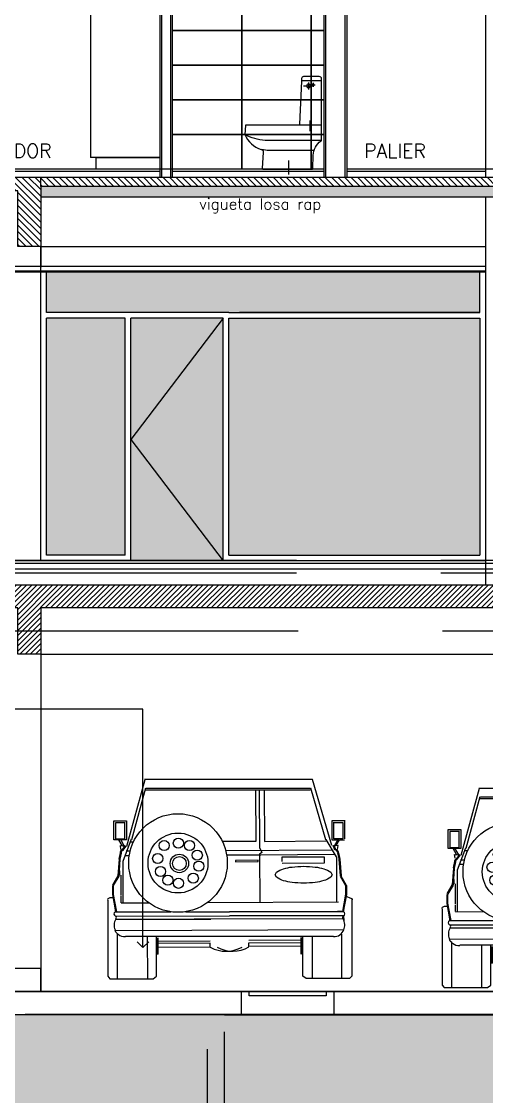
# Model space of a CAD drawing. Header units: metres. Extents: x 126 to 596, y -539 to -70.
# Drawn here: x 299.77 to 303.79, y -401.12 to -391.82 of the extents above; entities that cross this region are included whole.
import ezdxf
from ezdxf import colors
from ezdxf.entities.mleader import LeaderData, LeaderLine
from ezdxf.enums import TextEntityAlignment as Align
from ezdxf.math import Vec2, Vec3

# ---------------------------------------------------------------- set-up
doc = ezdxf.new("R2010")
doc.units = ezdxf.units.M
doc.header["$LTSCALE"] = 10
for name, pattern in [('CENTRO', [2, 1.25, -0.25, 0.25, -0.25]), ('CONTINUA', [0]), ('DASHDOT', [1, 0.5, -0.25, 0, -0.25]), ('DASHED2', [0.375, 0.25, -0.125]), ('HIDDEN', [0.375, 0.25, -0.125])]:
    doc.linetypes.add(name, pattern=pattern)
for name, color, linetype in [('-SAN 8', 8, 'CENTRO'), ('02', 2, 'Continuous'), ('A- Hatch Hormigon', 255, 'Continuous'), ('A-Aberturas', 2, 'Continuous'), ('A-Autos', 254, 'Continuous'), ('A-Cielorraso', 1, 'HIDDEN'), ('A-Equipamiento fijo', 253, 'Continuous'), ('A-Muros', 4, 'Continuous'), ('A-Pisos', 1, 'Continuous'), ('A-Referencias', 2, 'Continuous'), ('A-Revoques', 1, 'Continuous'), ('Corte t', 2, 'Continuous'), ('Dr Bloques', 1, 'Continuous'), ('Dr Ejes en bloque', 4, 'Continuous'), ('Dr Relleno vigueta', 254, 'Continuous'), ('Expresión Vidrio', 252, 'Continuous'), ('PISO', 251, 'Continuous'), ('SAN', 1, 'Continuous'), ('SANFINAL', 1, 'Continuous'), ('SectionCutEdges', 5, 'Continuous'), ('Texto', 3, 'Continuous'), ('TM-REVEST', 135, 'Continuous')]:
    doc.layers.add(name, color=color, linetype=linetype)
doc.layers.add('SANHIDRO', color=3, linetype='DASHDOT', plot=False)
doc.styles.add('1-100', font='arial.ttf', dxfattribs={"height": 0.15})
doc.styles.add('T12', font='romans.shx', dxfattribs={"height": 0.12})

# ---------------------------------------------------------------- blocks, each defined once
blk = doc.blocks.new('_Open90')
at = {"color": 0, "linetype": 'ByBlock', "lineweight": -2}
for p, q in [((0, 0), (-1, 0)), ((-0.5, 0.5), (0, 0)), ((0, 0), (-0.5, -0.5))]:
    blk.add_line(p, q, dxfattribs=at)
blk = doc.blocks.new('Cp-616-l')
at = {"layer": 'Defpoints', "color": 0, "linetype": 'ByBlock'}
for p in [(0.1906, 0.7612), (0.6805, 0.379)]:
    blk.add_point(p, dxfattribs=at)
at = {"layer": 'SAN'}
blk.add_lwpolyline([(0.539, 0.17, 0.37639), (0.52, 0.147), (0.53, 0.006, -0.373114), (0.525, 0), (0.0948, 0, -0.307516), (0.09, 0.004), (0.0885, 0.12, 0.240918), (0.0205, 0.243, -0.195479), (0.0155, 0.248), (0.0155, 0.376, -0.333962), (0.0205, 0.38, -0.146022), (0.0155, 0.389), (0.0155, 0.7618, -0.292854), (0.0175, 0.763, -0.419335), (0.0155, 0.765), (0.0158, 0.781, -0.400554), (0.0355, 0.8), (0.1709, 0.8, -0.358706), (0.1902, 0.783), (0.1905, 0.765, -0.419335), (0.1885, 0.763, -0.387411), (0.1906, 0.7612), (0.2075, 0.389, -0.170928), (0.2035, 0.38), (0.6721, 0.38, -0.282783), (0.6746, 0.3783), (0.6805, 0.298, -0.206829)], format="xyb", close=True, dxfattribs=at)
for centre, radius in [((0.0885, 0.73), 0.00875), ((0.1285, 0.72), 0.0175)]:
    blk.add_circle(centre, radius, dxfattribs=at)
at = {"layer": 'SANFINAL'}
for points in [[(0.0175, 0.763), (0.1885, 0.763)], [(0.0205, 0.38), (0.2035, 0.38)]]:
    blk.add_lwpolyline(points, dxfattribs=at)
for points in [[(0.0155, 0.248), (0.503, 0.248, 0.107258), (0.6805, 0.298, 0.103849)], [(0.0819, 0.16), (0.47, 0.16, 0.045713), (0.5341, 0.1686, 0.041815)]]:
    blk.add_lwpolyline(points, format="xyb", dxfattribs=at)
at = {"layer": 'SANHIDRO', "linetype": 'DASHDOT'}
for p, q in [((0.0885, 0.7454), (0.0885, 0.7132)), ((0.1285, 0.7485), (0.1285, 0.6883)), ((0.1111, 0.73), (0.0711, 0.73)), ((0.1717, 0.72), (0.0947, 0.72)), ((0.1185, 0.4197), (0.1185, 0.3289))]:
    blk.add_line(p, q, dxfattribs=at)
blk.add_lwpolyline([(0.3, -0.048), (0.3, 0.0736)], dxfattribs=at)
at = {"flags": 3}
blk.add_attdef('CODIGO', text='', height=0.024, dxfattribs=at).set_placement((0, 0), align=Align.MIDDLE)
blk = doc.blocks.new('dr bloque corte transversal')
at = {"layer": 'A- Hatch Hormigon'}
h = blk.add_hatch(dxfattribs=at)
h.set_pattern_fill('ANSI31', color=1, scale=0.0125, angle=-90, style=0)
h.set_pattern_definition([(315, (-33.618703, 266.038396), (0.0280633004, 0.0280633004), [])])
h.paths.add_polyline_path([(320.6003, -270.0183), (316.3413, -270.0183), (316.3413, -270.6183), (316.5396, -270.6183), (316.5396, -270.1383), (320.4019, -270.1383), (320.4019, -270.6183), (320.6003, -270.6183), (320.6003, -270.0983)])
h = blk.add_hatch(dxfattribs=at)
h.set_pattern_fill('ANSI31', color=1, scale=0.0125, angle=-90, style=0)
h.set_pattern_definition([(315, (20.666615, 96.006445), (0.0280633004, 0.0280633004), [])])
h.paths.add_polyline_path([(324.6013, -270.0183), (320.6003, -270.0183), (320.6003, -270.0983), (324.6013, -270.0983)])
h.paths.add_polyline_path([(326.2391, -270.0183), (324.8913, -270.0183), (324.8913, -270.0983), (324.8916, -270.1883), (324.8913, -270.1883), (324.8913, -270.4183), (325.0913, -270.4183), (325.0913, -270.0983), (326.0391, -270.0983), (326.0391, -270.6183), (326.2391, -270.6183)])
at = {"layer": 'Dr Relleno vigueta'}
h = blk.add_hatch(dxfattribs=at)
h.set_pattern_fill('AR-CONC', color=256, scale=0.001, angle=-90, style=0)
h.paths.add_polyline_path([(324.8914, -270.0992), (324.8914, -270.1892), (326.0391, -270.1883), (326.0391, -270.0983)])
h.paths.add_polyline_path([(324.6013, -270.1883), (324.6013, -270.0983), (320.6003, -270.0983), (320.6003, -270.1883)])
h.paths.add_polyline_path([(324.8913, -270.0983), (324.8916, -270.1883), (325.0913, -270.1883), (325.0913, -270.0983)])
at = {"color": 1}
blk.add_line((320.6003, -270.6183), (324.4513, -270.6183), dxfattribs=at)
at = {"layer": '02'}
for p, q in [((321.6313, -269.9483), (316.5214, -269.9483)), ((321.6313, -269.9683), (316.5214, -269.9683)), ((323.0513, -269.9483), (321.7413, -269.9483)), ((323.0513, -269.9683), (321.7413, -269.9683)), ((324.4513, -269.9483), (323.2513, -269.9483)), ((324.4513, -269.9683), (323.2513, -269.9683)), ((320.6003, -270.1883), (324.6013, -270.1883))]:
    blk.add_line(p, q, dxfattribs=at)
at = {"layer": 'A-Autos', "color": 114, "true_color": 0x139b48}
blk.add_line((321.6313, -269.9483), (321.0813, -269.9483), dxfattribs=at)
at = {"layer": 'A-Equipamiento fijo'}
for p, q in [((321.0313, -267.5483), (321.0313, -269.8483)), ((321.6313, -269.8483), (321.0313, -269.8483)), ((321.0813, -269.9483), (321.0813, -269.8483)), ((321.0813, -269.8483), (321.6313, -269.8483))]:
    blk.add_line(p, q, dxfattribs=at)
at = {"layer": 'A-Muros'}
for p, q in [((321.7263, -270.0183), (321.7263, -266.6181)), ((323.0663, -266.6157), (323.0663, -270.0183)), ((323.2363, -270.0183), (323.2363, -266.6154))]:
    blk.add_line(p, q, dxfattribs=at)
blk.add_lwpolyline([(321.6463, -266.6183), (321.6463, -270.0183)], dxfattribs=at)
at = {"layer": 'A-Revoques'}
for p, q in [((321.7413, -270.0183), (321.7413, -266.6181)), ((323.0513, -266.6157), (323.0513, -270.0183)), ((323.2513, -270.0183), (323.2513, -266.6154)), ((324.4513, -266.6132), (324.4513, -270.0183))]:
    blk.add_line(p, q, dxfattribs=at)
blk.add_lwpolyline([(321.6313, -266.6183), (321.6313, -270.0183)], dxfattribs=at)
at = {"layer": 'SectionCutEdges'}
blk.add_line((320.6003, -270.0983), (320.6003, -270.0183), dxfattribs=at)
for points in [[(316.3413, -270.0183), (324.6013, -270.0183)], [(324.6013, -270.0983), (320.6003, -270.0983), (320.6003, -270.6183), (320.4019, -270.6183), (320.4019, -270.1383), (316.5396, -270.1383), (316.5396, -270.6183), (316.3413, -270.6183), (316.3413, -270.0183)]]:
    blk.add_lwpolyline(points, dxfattribs=at)
at = {"layer": 'TM-REVEST', "color": 35}
for points in [[(322.3413, -268.7483), (322.3413, -268.7483), (321.7413, -268.7483), (321.7413, -268.4483), (322.3413, -268.4483), (322.3413, -268.7483)], [(322.9413, -268.7483), (322.9413, -268.7483), (322.3413, -268.7483), (322.3413, -268.4483), (322.9413, -268.4483), (322.9413, -268.7483)], [(323.0513, -268.7483), (323.0513, -268.7483), (322.9413, -268.7483), (322.9413, -268.4483), (323.0513, -268.4483), (323.0513, -268.7483)], [(322.3413, -269.0483), (322.3413, -269.0483), (321.7413, -269.0483), (321.7413, -268.7483), (322.3413, -268.7483), (322.3413, -269.0483)], [(322.9413, -269.0483), (322.9413, -269.0483), (322.3413, -269.0483), (322.3413, -268.7483), (322.9413, -268.7483), (322.9413, -269.0483)], [(323.0513, -269.0483), (323.0513, -269.0483), (322.9413, -269.0483), (322.9413, -268.7483), (323.0513, -268.7483), (323.0513, -269.0483)], [(322.3413, -269.3483), (322.3413, -269.3483), (321.7413, -269.3483), (321.7413, -269.0483), (322.3413, -269.0483), (322.3413, -269.3483)], [(322.9413, -269.3483), (322.9413, -269.3483), (322.3413, -269.3483), (322.3413, -269.0483), (322.9413, -269.0483), (322.9413, -269.3483)], [(323.0513, -269.3483), (323.0513, -269.3483), (322.9413, -269.3483), (322.9413, -269.0483), (323.0513, -269.0483), (323.0513, -269.3483)], [(322.3413, -269.6483), (322.3413, -269.6483), (321.7413, -269.6483), (321.7413, -269.3483), (322.3413, -269.3483), (322.3413, -269.6483)], [(322.9413, -269.6483), (322.9413, -269.6483), (322.3413, -269.6483), (322.3413, -269.3483), (322.9413, -269.3483), (322.9413, -269.6483)], [(323.0513, -269.6483), (323.0513, -269.6483), (322.9413, -269.6483), (322.9413, -269.3483), (323.0513, -269.3483), (323.0513, -269.6483)], [(322.3413, -269.9483), (322.3413, -269.9483), (321.7413, -269.9483), (321.7413, -269.6483), (322.3413, -269.6483), (322.3413, -269.9483)], [(322.9413, -269.9483), (322.9413, -269.9483), (322.3413, -269.9483), (322.3413, -269.6483), (322.9413, -269.6483), (322.9413, -269.9483)], [(323.0513, -269.9483), (323.0513, -269.9483), (322.9413, -269.9483), (322.9413, -269.6483), (323.0513, -269.6483), (323.0513, -269.9483)]]:
    blk.add_lwpolyline(points, dxfattribs=at)
at = {"layer": 'SAN', "xscale": -1}
blk.add_blockref('Cp-616-l', (323.0468, -269.9483), dxfattribs=at)
at = {"layer": 'Texto', "transparency": 33554687, "style": 'T12'}
for s, height, p in [('VESTIDOR', 0.12, (319.9494, -269.8499)), ('PALIER', 0.12, (323.3987, -269.8499)), ('vigueta losa rap', 0.096, (321.9723, -270.2988))]:
    blk.add_text(s, height=height, dxfattribs=at).set_placement(p)
blk = doc.blocks.new('niveles')
at = {"layer": 'PISO', "linetype": 'HIDDEN'}
for p, q in [((572.152, -294.2136), (533.4553, -294.2136)), ((572.152, -297.7136), (533.4553, -297.7136)), ((572.1651, -298.2136), (533.4553, -298.2136)), ((572.1651, -301.3336), (533.4553, -301.3336))]:
    blk.add_line(p, q, dxfattribs=at)
at = {"layer": 'PISO', "color": 41, "linetype": 'HIDDEN', "true_color": 0xf4ee51}
blk.add_line((572.152, -297.6036), (533.4553, -297.6036), dxfattribs=at)
blk = doc.blocks.new('4wa')
for p, q in [((0.1517, 1.743), (-0.0073, 1.1649)), ((1.6036, 1.745), (0.1469, 1.7443)), ((1.7684, 1.1739), (1.6036, 1.745)), ((0.1576, 1.6703), (0.0348, 1.2239)), ((1.582, 1.6546), (0.1598, 1.654)), ((1.5841, 1.6683), (0.1636, 1.6676)), ((1.1084, 1.6568), (1.1109, 1.2099)), ((1.1403, 1.657), (1.1431, 1.1582)), ((1.1842, 1.6533), (1.1867, 1.2103)), ((1.7177, 1.2234), (1.5889, 1.6697)), ((1.7177, 1.2234), (1.5889, 1.6697)), ((-0.1162, 1.3882), (-0.0066, 1.3882)), ((-0.1161, 1.2235), (-0.1162, 1.3882)), ((-0.0191, 1.3711), (-0.1033, 1.3711)), ((-0.1033, 1.3711), (-0.1032, 1.2318)), ((-0.0232, 1.2319), (-0.0232, 1.3711)), ((-0.0066, 1.3882), (-0.0065, 1.2235)), ((1.7691, 1.3891), (1.7692, 1.2244)), ((1.8787, 1.3891), (1.7691, 1.3891)), ((1.7816, 1.372), (1.8658, 1.372)), ((1.7859, 1.2327), (1.7858, 1.372)), ((1.8658, 1.372), (1.8659, 1.2328)), ((1.8797, 1.3923), (1.8797, 1.2306)), ((-0.074, 1.2235), (-0.1161, 1.2235)), ((-0.1032, 1.2318), (-0.0232, 1.2319)), ((-0.0065, 1.2235), (-0.0782, 1.2235)), ((-0.0444, 1.173), (-0.074, 1.2235)), ((-0.0611, 1.2277), (-0.0273, 1.1689)), ((0.034, 1.2278), (-0.0407, 1.0359)), ((1.1867, 1.2103), (1.7211, 1.2133)), ((1.8098, 1.0768), (1.721, 1.2252)), ((1.7688, 1.2244), (1.8192, 1.2244)), ((1.8659, 1.2328), (1.7859, 1.2327)), ((1.8238, 1.2286), (1.7901, 1.1697)), ((1.8071, 1.1739), (1.8367, 1.2244)), ((1.8367, 1.2244), (1.8788, 1.2244)), ((-0.0611, 1.173), (-0.019, 1.1689)), ((-0.0569, 1.1392), (-0.0611, 1.173)), ((-0.019, 1.173), (-0.0463, 1.1389)), ((-0.0127, 1.1681), (-0.04, 1.1339)), ((0.0235, 1.124), (-0.0093, 1.1238)), ((0.0517, 1.204), (0.0262, 1.2039)), ((1.1109, 1.2099), (0.8221, 1.2083)), ((1.7734, 1.1337), (0.8513, 1.1286)), ((1.1431, 1.1582), (1.1633, 1.1144)), ((1.8238, 1.1739), (1.7817, 1.1697)), ((1.7961, 1.1329), (1.7821, 1.1739)), ((1.8037, 1.1355), (1.7897, 1.1765)), ((1.8037, 1.1355), (1.7897, 1.1765)), ((1.8196, 1.1401), (1.8238, 1.1739)), ((-0.0724, 1.0552), (-0.083, 0.9106)), ((-0.0644, 1.0546), (-0.075, 0.91)), ((-0.0612, 1.1107), (-0.0737, 1.0564)), ((-0.0535, 1.1089), (-0.0659, 1.0546)), ((-0.0407, 1.0359), (-0.0387, 0.6807)), ((-0.0211, 1.0879), (0.0163, 1.0881)), ((0.8589, 1.0927), (1.1554, 1.0944)), ((1.1633, 1.1144), (1.1434, 1.0983)), ((1.1434, 1.0983), (1.1457, 0.6833)), ((1.1554, 1.0944), (1.7895, 1.0979)), ((1.339, 1.0755), (1.7019, 1.0775)), ((1.3392, 1.0355), (1.339, 1.0755)), ((1.7019, 1.0775), (1.7022, 1.0216)), ((1.8098, 1.0768), (1.81, 0.687)), ((1.8193, 1.1098), (1.8318, 1.0555)), ((1.8271, 1.1116), (1.8396, 1.0573)), ((1.8303, 1.0555), (1.841, 0.9109)), ((1.8383, 1.0561), (1.849, 0.9115)), ((-0.0693, 0.9548), (-0.0693, 0.918)), ((1.7022, 1.0216), (1.3393, 1.0196)), ((-0.0819, 0.9121), (-0.1289, 0.8309)), ((-0.075, 0.9081), (-0.122, 0.8269)), ((-0.0564, 0.918), (-0.0563, 0.7423)), ((1.841, 0.909), (1.8881, 0.8278)), ((1.8479, 0.913), (1.895, 0.8318)), ((-0.13, 0.8269), (-0.1299, 0.7506)), ((-0.1298, 0.7492), (-0.1028, 0.5993)), ((-0.122, 0.8269), (-0.1219, 0.7506)), ((-0.1219, 0.7506), (-0.0949, 0.6007)), ((1.8881, 0.7516), (1.8612, 0.6016)), ((1.896, 0.7501), (1.8691, 0.6002)), ((1.8881, 0.8278), (1.8881, 0.7516)), ((1.8961, 0.8278), (1.8961, 0.7516)), ((-0.1682, 0.7138), (-0.1726, 0.7068)), ((-0.1726, 0.7068), (-0.1701, 0.6967)), ((-0.1701, 0.6967), (-0.1699, 0.0422)), ((-0.1512, 0.7213), (-0.1682, 0.7138)), ((-0.1292, 0.7213), (-0.1512, 0.7213)), ((-0.0563, 0.7343), (-0.0563, 0.6793)), ((-0.0547, 0.6766), (0.1863, 0.6779)), ((0.6934, 0.6808), (1.8277, 0.6871)), ((1.8858, 0.7386), (1.9398, 0.7146)), ((1.9398, 0.7146), (1.9442, 0.7077)), ((1.9442, 0.7077), (1.9417, 0.6976)), ((1.9417, 0.6976), (1.9419, 0.043)), ((-0.1059, 0.6003), (0.3746, 0.6006)), ((-0.1033, 0.5635), (0.8836, 0.564)), ((-0.0949, 0.6007), (-0.0532, 0.6007)), ((0.5017, 0.6006), (0.8835, 0.6008)), ((1.8722, 0.6013), (0.8828, 0.6008)), ((1.8696, 0.5644), (0.8828, 0.564)), ((1.8612, 0.6016), (1.8195, 0.6016)), ((1.8709, 0.5646), (1.8748, 0.5232)), ((-0.1006, 0.5373), (0.721, 0.5377)), ((1.867, 0.5383), (0.5765, 0.5353)), ((-0.0989, 0.4227), (-0.1071, 0.4416)), ((1.8723, 0.4438), (-0.0999, 0.4368)), ((-0.0819, 0.4064), (-0.0989, 0.4227)), ((-0.0875, 0.4101), (-0.0874, 0.0208)), ((1.7832, 0.386), (-0.0159, 0.3869)), ((0.1725, 0.3831), (0.1726, 0.0209)), ((0.2526, 0.0423), (0.2525, 0.3832)), ((0.26, 0.3762), (0.2601, 0.2301)), ((0.2676, 0.2326), (0.2676, 0.3762)), ((1.5043, 0.2331), (1.5042, 0.3767)), ((1.5118, 0.3767), (1.5119, 0.2306)), ((1.5195, 0.0428), (1.5194, 0.3837)), ((1.5993, 0.3837), (1.5995, 0.0214)), ((1.8524, 0.4065), (1.8525, 0.0215)), ((0.2625, 0.2952), (0.7172, 0.2978)), ((0.2662, 0.3471), (0.7169, 0.3496)), ((0.2663, 0.3272), (0.2662, 0.3471)), ((0.717, 0.3297), (0.2663, 0.3272)), ((0.7172, 0.2978), (0.717, 0.3297)), ((1.5025, 0.354), (1.0519, 0.3515)), ((1.052, 0.3316), (1.5026, 0.3341)), ((1.0522, 0.2996), (1.052, 0.3316)), ((1.5068, 0.3022), (1.0522, 0.2996)), ((-0.1699, 0.0422), (-0.151, 0.0208)), ((-0.151, 0.0208), (-0.134, 0.0208)), ((-0.134, 0.0208), (0.2236, 0.0209)), ((0.0297, 0.0208), (0.16, 0.0209)), ((0.2236, 0.0209), (0.2526, 0.0423)), ((1.5485, 0.0214), (1.5195, 0.0428)), ((1.9061, 0.0216), (1.5485, 0.0214)), ((1.7424, 0.0215), (1.612, 0.0215)), ((1.9231, 0.0216), (1.9061, 0.0216)), ((1.9419, 0.043), (1.9231, 0.0216))]:
    blk.add_line(p, q)
blk.add_lwpolyline([(0.9363, 1.0453), (0.9364, 1.0333), (1.1318, 1.0344), (1.1318, 1.0464)], close=True)
blk.add_lwpolyline([(1.5258, 0.8485, -0.030607), (1.425, 0.8546, -0.041592), (1.3522, 0.8697, -0.083525), (1.2916, 0.8994), (1.2803, 0.9212), (1.2915, 0.9431, -0.083525), (1.3522, 0.9728, -0.041592), (1.425, 0.988, -0.030607), (1.5257, 0.9942, -0.030607), (1.6264, 0.9881, -0.041592), (1.6992, 0.9729, -0.083525), (1.7599, 0.9433), (1.7711, 0.9215), (1.7599, 0.8996, -0.083525), (1.6993, 0.8699, -0.041592), (1.6265, 0.8547, -0.030607)], format="xyb", close=True)
for centre, radius in [((0.4379, 1.0226), 0.4267), ((0.4379, 1.0226), 0.2594), ((0.3175, 1.1735), 0.0439), ((0.441, 1.1942), 0.0439), ((0.5368, 1.1748), 0.0439), ((0.6051, 1.0913), 0.0439), ((0.2623, 1.0615), 0.0439), ((0.4499, 1.0186), 0.0798), ((0.4499, 1.0186), 0.0598), ((0.6176, 0.9956), 0.0439), ((0.2868, 0.9499), 0.0439), ((0.5703, 0.8916), 0.0439), ((0.351, 0.8744), 0.0439), ((0.4429, 0.847), 0.0439)]:
    blk.add_circle(centre, radius)
for centre, radius, start, end in [((-0.035, 1.1106), 0.0274, 98.7487, 186.30448), ((-0.035, 1.1106), 0.0194, 98.7487, 186.30448), ((1.8008, 1.1115), 0.0194, 353.74949, 81.30527), ((1.8008, 1.1115), 0.0274, 353.74949, 81.30527), ((-0.0967, 0.5825), 0.0201, 117.40072, 250.90287), ((-0.1092, 0.5509), 0.0139, 308.23061, 64.69792), ((1.8756, 0.5519), 0.0139, 115.35605, 231.82336), ((1.863, 0.5834), 0.0201, 289.1511, 62.65325), ((-0.019, 0.4854), 0.0967, 147.51698, 206.10521), ((1.7854, 0.4862), 0.0967, 333.94876, 32.53699), ((-0.0251, 0.4689), 0.0841, 228.68008, 275.71768), ((1.7915, 0.4697), 0.0841, 264.33629, 343.91789), ((0.8534, 0.5387), 0.2803, 240.91912, 299.71703), ((0.9132, 0.5391), 0.2803, 240.91912, 299.71703)]:
    blk.add_arc(centre, radius, start, end)

msp = doc.modelspace()

# ---------------------------------------------------------------- hatches: boundary and pattern name
at = {"layer": '-SAN 8', "transparency": 33554508}
h = msp.add_hatch(dxfattribs=at)
h.set_pattern_fill('AR-PARQ1', color=256, scale=0.0015, angle=45, style=0)
h.paths.add_polyline_path([(314.3505, -403.2148), (314.3505, -400.2148), (309.6776, -400.2148), (309.6776, -400.8165), (309.2535, -400.4148), (299.799, -400.4148), (294.2886, -400.4148), (294.0537, -400.4148), (293.9886, -400.4148), (293.8192, -400.4148), (293.8192, -400.2148), (289.459, -400.2148), (289.459, -403.2148)])
h.paths.add_polyline_path([(293.9848, -397.2665), (289.459, -397.2665), (289.459, -400.2148), (293.9848, -400.2148)])
h.paths.add_polyline_path([(309.6776, -399.6765), (309.6776, -399.8765), (309.6776, -400.2148), (314.3505, -400.2148), (314.3505, -397.2665), (309.6776, -397.2665)])
h = msp.add_hatch()
h.set_pattern_fill('ANSI31', color=1, scale=0.01, angle=180, style=0)
h.paths.add_polyline_path([(295.6707, -396.6948), (295.6707, -397.2948), (295.8707, -397.2948), (295.8707, -396.8948), (299.7343, -396.8948), (299.7343, -397.2948), (299.9343, -397.2948), (299.9343, -396.8948), (303.9313, -396.8948), (303.9313, -396.6948)])
h.paths.add_polyline_path([(309.7225, -396.8948), (309.7225, -396.6948), (303.9347, -396.6948), (303.9347, -396.8948), (304.4201, -396.8948), (305.6711, -396.8948), (305.6711, -397.2948), (305.8711, -397.2948), (305.8711, -396.8948)])
at = {"layer": 'Expresión Vidrio'}
h = msp.add_hatch(dxfattribs=at)
h.set_pattern_fill('DOTS', color=252, scale=0.01)
h.set_pattern_definition([(0, (0, -20), (0.0079375, 0.015875), [0, -0.015875])])
h.paths.add_polyline_path([(303.7347, -393.9848), (299.9843, -393.9848), (299.9843, -394.3363), (300.6643, -394.3363), (301.5616, -394.3363), (303.7347, -394.3363)])
h.paths.add_polyline_path([(300.6643, -394.3863), (299.9843, -394.3863), (299.9843, -396.4363), (300.6643, -396.4363)])
h.paths.add_polyline_path([(301.5116, -394.3863), (300.7139, -394.3863), (300.7139, -395.4363)], flags=17)
h.paths.add_polyline_path([(301.5116, -394.3863), (300.7139, -395.4363), (301.5105, -396.4848), (301.5116, -396.4848)])
h.paths.add_polyline_path([(300.7139, -395.4363), (300.7139, -396.4848), (301.5105, -396.4848)], flags=17)
h.paths.add_polyline_path([(303.7347, -394.3863), (301.5616, -394.3863), (301.5616, -396.4363), (303.7347, -396.4363)])
h.paths.add_polyline_path([(301.7958, -396.4848), (302.4101, -396.4848)])

# ---------------------------------------------------------------- linework, layer by layer
at = {"color": 1}
msp.add_line((309.2535, -400.4148, 0), (299.799, -400.4148, 0), dxfattribs=at)
at = {"color": 5, "elevation": 0}
msp.add_lwpolyline([(295.6707, -396.6948), (305.6711, -396.6948), (305.6711, -396.8948), (299.9343, -396.8948), (299.9343, -397.2948), (299.7343, -397.2948), (299.7343, -396.8948), (295.8707, -396.8948), (295.8707, -397.2948), (295.6707, -397.2948), (295.6707, -396.6948)], dxfattribs=at)
at = {"layer": '02'}
for p, q in [((294.9007, -396.4848, 0), (303.7847, -396.4848, 0)), ((294.9007, -396.5063, 0), (303.7847, -396.5063, 0))]:
    msp.add_line(p, q, dxfattribs=at)
at = {"layer": '02', "elevation": 0}
for points in [[(299.9343, -393.9448), (299.9343, -393.7648)], [(299.9343, -393.7648), (299.9343, -393.9448)], [(299.9343, -396.4863), (299.9343, -393.8863)], [(299.9343, -397.2948), (309.2225, -397.2948)], [(299.9343, -397.2948), (299.9343, -400.2151)]]:
    msp.add_lwpolyline(points, dxfattribs=at)
at = {"layer": 'A-Aberturas', "color": 1}
for p, q in [((301.5616, -394.3363, 0), (300.6643, -394.3363, 0)), ((300.6643, -396.4363, 0), (300.6643, -394.3863, 0)), ((300.7139, -396.4863, 0), (300.7139, -394.3863, 0)), ((301.5116, -394.3863, 0), (300.7139, -394.3863, 0)), ((301.5116, -396.4863, 0), (301.5116, -394.3863, 0)), ((301.5616, -396.4363, 0), (301.5616, -394.3863, 0))]:
    msp.add_line(p, q, dxfattribs=at)
at = {"layer": 'A-Aberturas', "color": 1, "linetype": 'DASHED2', "elevation": 0}
msp.add_lwpolyline([(301.5116, -394.3863), (300.7139, -395.4363), (301.5116, -396.4863)], dxfattribs=at)
at = {"layer": 'A-Aberturas', "elevation": 0}
for points in [[(294.0207, -397.0948), (294.0207, -396.9648), (294.3207, -396.9648), (294.3207, -396.8148), (294.6207, -396.8148), (294.6207, -396.6648), (294.9207, -396.6648), (294.9207, -396.5063), (309.4725, -396.507)], [(294.0707, -397.0948), (294.0707, -397.0148), (294.3707, -397.0148), (294.3707, -396.8648), (294.6707, -396.8648), (294.6707, -396.7148), (294.9707, -396.7148), (294.9707, -396.5563), (309.4725, -396.5563)]]:
    msp.add_lwpolyline(points, dxfattribs=at)
at = {"layer": 'A-Cielorraso', "linetype": 'CONTINUA', "elevation": 0}
msp.add_lwpolyline([(296.3722, -393.9348), (297.0329, -393.9348), (297.0329, -393.9348), (303.7847, -393.9348)], dxfattribs=at)
at = {"layer": 'A-Cielorraso', "linetype": 'Continuous', "elevation": 0}
for points in [[(296.3722, -393.9748), (297.0729, -393.9748), (297.0729, -393.9748), (303.7847, -393.9748)], [(296.3722, -393.9848), (297.0729, -393.9848), (297.0729, -393.9848), (303.7847, -393.9848)]]:
    msp.add_lwpolyline(points, dxfattribs=at)
at = {"layer": 'A-Pisos', "elevation": 0}
msp.add_lwpolyline([(295.8707, -398.0348), (295.8707, -398.1348), (296.4516, -398.1348), (299.4989, -400.0262), (299.4989, -400.2151), (299.9343, -400.2151), (299.9343, -400.0148), (299.6701, -400.0148)], dxfattribs=at)
at = {"layer": 'A-Revoques'}
for p, q in [((299.9843, -394.3363, 0), (299.9843, -393.9848, 0)), ((303.7347, -394.3363, 0), (303.7347, -393.9848, 0)), ((300.6643, -394.3363, 0), (299.9843, -394.3363, 0)), ((300.6643, -394.3863, 0), (299.9843, -394.3863, 0)), ((301.5616, -394.3363, 0), (303.7347, -394.3363, 0)), ((301.5616, -394.3863, 0), (303.7347, -394.3863, 0)), ((303.7347, -394.3363, 0), (301.655, -394.3363, 0)), ((300.6643, -396.4363, 0), (299.9843, -396.4363, 0)), ((301.5616, -396.4363, 0), (303.7347, -396.4363, 0))]:
    msp.add_line(p, q, dxfattribs=at)
at = {"layer": 'A-Revoques', "elevation": 0}
for points in [[(303.7847, -393.3348), (303.7847, -396.6948)], [(299.9843, -396.4363), (299.9843, -394.3863)], [(303.7347, -394.3863), (303.7347, -396.4363)]]:
    msp.add_lwpolyline(points, dxfattribs=at)
at = {"layer": 'Corte t', "linetype": 'DASHED2', "elevation": 0}
for points in [[(301.3764, -400.2148), (304.4047, -400.2148), (304.4047, -403.2148), (301.3764, -403.2148)], [(301.5238, -400.4161), (304.2521, -400.4161), (304.2521, -403.0648), (301.5238, -403.0648)]]:
    msp.add_lwpolyline(points, close=True, dxfattribs=at)
at = {"layer": 'Corte t', "elevation": 0}
for points in [[(301.6719, -400.2148), (302.4714, -400.2148), (302.4714, -400.4161), (301.6719, -400.4161)], [(301.7371, -400.2148), (302.4036, -400.2148), (302.4036, -400.2527), (301.7371, -400.2527)]]:
    msp.add_lwpolyline(points, close=True, dxfattribs=at)
at = {"layer": 'SectionCutEdges'}
for p, q in [((294.2886, -400.2148, 0), (309.3776, -400.2148, 0)), ((305.9244, -400.2148, 0), (299.9745, -400.2148, 0)), ((299.6748, -400.4148, 0), (309.3776, -400.4148, 0))]:
    msp.add_line(p, q, dxfattribs=at)

# ---------------------------------------------------------------- block references
at = {"layer": 'Dr Bloques', "color": 114, "true_color": 0x139b48}
msp.add_blockref('dr bloque corte transversal', (-20.6666, -123.1464, 0), dxfattribs=at)
at = {"layer": 'Dr Ejes en bloque'}
msp.add_blockref('niveles', (-251.2541, -98.8812, 0), dxfattribs=at)
at = {"layer": 'PISO'}
for p in [(300.6838, -400.1254, 0), (303.5776, -400.2014, 0)]:
    msp.add_blockref('4wa', p, dxfattribs=at)

# ---------------------------------------------------------------- leaders
at = {"layer": 'A-Referencias', "linetype": 'Continuous', "ltscale": 0.5}
ml = msp.add_multileader_mtext('Standard', dxfattribs=at)
ml.set_content('PISO DE ESTACIONAMIENTO EN HoAo\\PTERMINACIÓN DE PISO LLANEADO MECÁNICO\\PCON PAVIDUR', color=3, style='1-100')
ml.set_leader_properties(color=1)
ml.set_arrow_properties(name='OPEN90')
ml.build(insert=Vec2(0, 0))
ml.multileader.update_dxf_attribs({"text_left_attachment_type": 2, "text_right_attachment_type": 2, "dogleg_length": 0.05, "arrow_head_size": 0.1})
ctx = ml.context
ctx.base_point, ctx.char_height, ctx.arrow_head_size, ctx.landing_gap_size, ctx.plane_origin = Vec3(283.4925, -397.7715, 0), 0.15, 0.1, 0.025, Vec3(289.9281, -397.7715, 0)
ctx.left_attachment, ctx.right_attachment, ctx.text_align_type = 2, 2, 2
notes = []
notes.append((ctx, [(0, (1, 1, 0), (300.8184, -397.7715, 0), (-1, 0), 12.5514, [(0, [(300.8184, -399.8351, 0)], 0, [])])]))
ctx.mtext.insert, ctx.mtext.width, ctx.mtext.alignment, ctx.mtext.flow_direction = Vec3(288.242, -397.4236, 0), 4.724591, 3, 5
for ctx, leaders in notes:
    for number, flags, end, landing, length, lines in leaders:
        leader = LeaderData()
        leader.index, (leader.has_last_leader_line, leader.has_dogleg_vector, leader.attachment_direction) = number, flags
        leader.last_leader_point, leader.dogleg_vector, leader.dogleg_length = Vec3(end), Vec3(landing), length
        for number, points, colour, breaks in lines:
            line = LeaderLine()
            line.index, line.vertices, line.color, line.breaks = number, Vec3.list(points), colors.encode_raw_color(colour), breaks
            leader.lines.append(line)
        ctx.leaders.append(leader)

doc.saveas('drawing.dxf')
